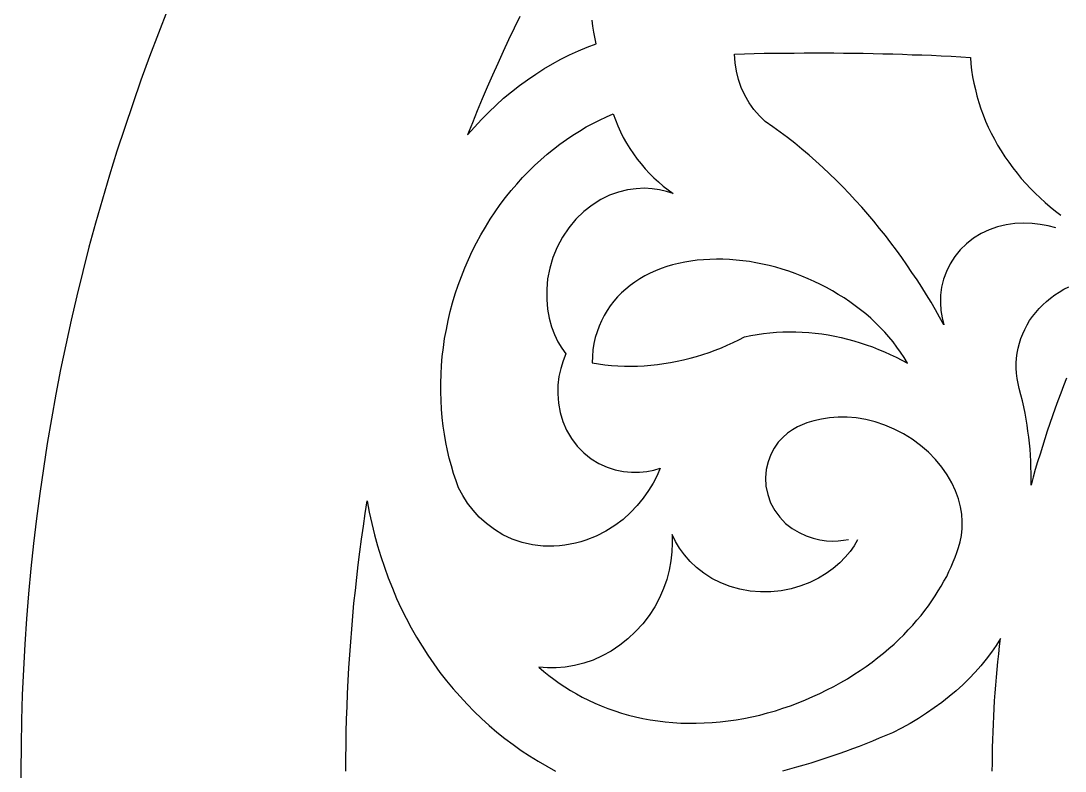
# Model space of a CAD drawing. Extents: x -1903 to -234, y -575 to 545.
# Drawn here: x -614.1 to -517.3, y 34.2 to 103.7 of the extents above; entities that cross this region are included whole.
import ezdxf

# ---------------------------------------------------------------- set-up
doc = ezdxf.new("R2010")
doc.units = 0
doc.layers.add('LAYER_1', color=18, linetype='CONTINUOUS')

msp = doc.modelspace()

# ---------------------------------------------------------------- linework, layer by layer
at = {"layer": 'LAYER_1'}
msp.add_lwpolyline([(-424.073, 224.183, 0.414214), (-614.073, 34.183, 0.414214), (-424.073, -155.817, 0.414214), (-234.073, 34.183, 0.414214)], format="xyb", close=True, dxfattribs=at)
for points in [[(-567.846, 104.135), (-568.374, 103.058), (-568.893, 101.976), (-569.387, 100.883), (-569.88, 99.79), (-570.374, 98.696), (-570.865, 97.602), (-571.324, 96.494), (-571.783, 95.385), (-572.242, 94.277), (-572.701, 93.168), (-572.054, 93.893), (-571.395, 94.594), (-570.722, 95.273), (-570.038, 95.928), (-569.342, 96.559), (-568.624, 97.159), (-567.883, 97.73), (-567.133, 98.274), (-566.374, 98.792), (-565.606, 99.284), (-564.831, 99.748), (-564.044, 100.184), (-563.234, 100.583), (-562.419, 100.955), (-561.598, 101.298), (-560.772, 101.612), (-560.994, 102.686), (-561.074, 103.249), (-561.153, 103.814)], [(-518.175, 84.545), (-518.881, 84.729), (-519.619, 84.868), (-520.385, 84.954), (-521.173, 84.98), (-521.975, 84.94), (-522.784, 84.828), (-523.581, 84.636), (-524.354, 84.361), (-525.097, 84.008), (-525.801, 83.579), (-526.455, 83.078), (-527.045, 82.513), (-527.547, 81.885), (-527.975, 81.214), (-528.324, 80.511), (-528.592, 79.788), (-528.77, 79.053), (-528.86, 78.316), (-528.879, 77.592), (-528.832, 76.888), (-528.724, 76.212), (-528.563, 75.568), (-528.948, 76.259), (-529.331, 76.954), (-529.745, 77.646), (-530.158, 78.344), (-530.6, 79.035), (-531.041, 79.732), (-531.512, 80.422), (-531.975, 81.113), (-532.461, 81.792), (-532.944, 82.476), (-533.457, 83.148), (-533.967, 83.825), (-534.505, 84.487), (-535.041, 85.153), (-535.604, 85.803), (-536.165, 86.457), (-536.751, 87.092), (-537.328, 87.728), (-537.928, 88.341), (-538.526, 88.958), (-539.147, 89.552), (-539.767, 90.148), (-540.408, 90.719), (-541.048, 91.293), (-541.708, 91.84), (-542.367, 92.388), (-543.045, 92.908), (-543.721, 93.429), (-544.414, 93.919), (-545.106, 94.411), (-545.65, 94.936), (-546.153, 95.518), (-546.608, 96.152), (-547.007, 96.833), (-547.332, 97.548), (-547.592, 98.296), (-547.783, 99.067), (-547.906, 99.852), (-547.96, 100.643), (-547.037, 100.675), (-546.117, 100.703), (-545.199, 100.727), (-544.272, 100.739), (-543.346, 100.746), (-542.423, 100.748), (-541.502, 100.759), (-540.584, 100.765), (-539.669, 100.766), (-538.756, 100.763), (-537.846, 100.754), (-536.939, 100.742), (-536.026, 100.732), (-535.112, 100.715), (-534.201, 100.694), (-533.293, 100.668), (-532.387, 100.637), (-531.485, 100.601), (-530.585, 100.574), (-529.688, 100.541), (-528.794, 100.503), (-527.895, 100.456), (-526.995, 100.402), (-526.099, 100.343), (-526.044, 99.748), (-525.987, 99.156), (-525.889, 98.559), (-525.783, 97.961), (-525.64, 97.365), (-525.495, 96.771), (-525.315, 96.182), (-525.132, 95.596), (-524.913, 95.018), (-524.693, 94.443), (-524.437, 93.878), (-524.178, 93.315), (-523.877, 92.761), (-523.575, 92.21), (-523.241, 91.675), (-522.905, 91.142), (-522.539, 90.628), (-522.171, 90.116), (-521.776, 89.625), (-521.379, 89.135), (-520.957, 88.668), (-520.533, 88.203), (-520.087, 87.761), (-519.64, 87.321), (-519.172, 86.906), (-518.704, 86.492), (-518.219, 86.103), (-517.733, 85.715)], [(-517.199, 70.612), (-517.462, 69.915), (-517.726, 69.217), (-517.989, 68.519), (-518.245, 67.819), (-518.487, 67.113), (-518.728, 66.408), (-518.97, 65.702), (-519.209, 64.996), (-519.428, 64.283), (-519.647, 63.57), (-519.866, 62.857), (-520.085, 62.144), (-520.284, 61.426), (-520.481, 60.706), (-520.476, 61.255), (-520.472, 61.805), (-520.49, 62.357), (-520.497, 62.908), (-520.532, 63.462), (-520.565, 64.018), (-520.626, 64.576), (-520.687, 65.137), (-520.771, 65.698), (-520.842, 66.258), (-520.939, 66.818), (-521.035, 67.382), (-521.158, 67.945), (-521.28, 68.511), (-521.428, 69.077), (-521.566, 69.642), (-521.682, 70.117), (-521.769, 70.592), (-521.827, 71.067), (-521.856, 71.54), (-521.857, 72.012), (-521.83, 72.479), (-521.775, 72.942), (-521.682, 73.395), (-521.563, 73.842), (-521.419, 74.281), (-521.251, 74.712), (-521.059, 75.134), (-520.844, 75.546), (-520.607, 75.947), (-520.335, 76.331), (-520.041, 76.701), (-519.728, 77.058), (-519.395, 77.4), (-519.042, 77.726), (-518.672, 78.036), (-518.283, 78.328), (-517.87, 78.599), (-517.437, 78.849), (-516.988, 79.079)], [(-536.543, 55.62), (-536.86, 55.081), (-537.24, 54.541), (-537.688, 54.006), (-538.207, 53.484), (-538.798, 52.981), (-539.461, 52.508), (-540.179, 52.071), (-540.961, 51.683), (-541.804, 51.354), (-542.697, 51.094), (-543.629, 50.91), (-544.586, 50.81), (-545.554, 50.799), (-546.516, 50.878), (-547.46, 51.048), (-548.369, 51.304), (-549.233, 51.642), (-550.041, 52.053), (-550.785, 52.528), (-551.461, 53.056), (-552.066, 53.626), (-552.598, 54.227), (-553.054, 54.847), (-553.431, 55.477), (-553.744, 56.109), (-553.725, 55.322), (-553.76, 54.509), (-553.841, 53.671), (-553.993, 52.819), (-554.22, 51.959), (-554.527, 51.099), (-554.899, 50.247), (-555.338, 49.412), (-555.856, 48.605), (-556.449, 47.836), (-557.112, 47.115), (-557.824, 46.45), (-558.578, 45.847), (-559.377, 45.315), (-560.208, 44.858), (-561.061, 44.479), (-561.925, 44.179), (-562.789, 43.959), (-563.643, 43.816), (-564.479, 43.746), (-565.291, 43.745), (-566.072, 43.808), (-565.622, 43.429), (-565.172, 43.052), (-564.682, 42.692), (-564.192, 42.334), (-563.672, 41.997), (-563.152, 41.663), (-562.603, 41.353), (-562.054, 41.044), (-561.476, 40.763), (-560.898, 40.484), (-560.293, 40.235), (-559.687, 39.988), (-559.056, 39.774), (-558.425, 39.562), (-557.769, 39.385), (-557.114, 39.209), (-556.436, 39.072), (-555.759, 38.936), (-555.062, 38.84), (-554.366, 38.744), (-553.654, 38.69), (-552.941, 38.637), (-552.217, 38.626), (-551.492, 38.616), (-550.759, 38.648), (-550.026, 38.681), (-549.289, 38.757), (-548.552, 38.831), (-547.815, 38.95), (-547.078, 39.066), (-546.346, 39.226), (-545.614, 39.383), (-544.892, 39.581), (-544.169, 39.777), (-543.461, 40.013), (-542.753, 40.246), (-542.063, 40.516), (-541.373, 40.783), (-540.706, 41.085), (-540.039, 41.383), (-539.391, 41.713), (-538.739, 42.039), (-538.116, 42.395), (-537.494, 42.746), (-536.904, 43.125), (-536.315, 43.499), (-535.76, 43.896), (-535.205, 44.29), (-534.686, 44.704), (-534.155, 45.113), (-533.662, 45.539), (-533.169, 45.962), (-532.715, 46.399), (-532.262, 46.832), (-531.849, 47.278), (-531.437, 47.72), (-531.049, 48.17), (-530.662, 48.616), (-530.314, 49.07), (-529.966, 49.521), (-529.658, 49.976), (-529.35, 50.429), (-529.077, 50.885), (-528.792, 51.336), (-528.544, 51.788), (-528.296, 52.239), (-528.083, 52.688), (-527.871, 53.136), (-527.692, 53.582), (-527.51, 54.026), (-527.349, 54.464), (-527.189, 54.901), (-527.035, 55.453), (-526.925, 56.04), (-526.866, 56.661), (-526.861, 57.314), (-526.905, 57.992), (-527.02, 58.697), (-527.211, 59.421), (-527.482, 60.16), (-527.833, 60.905), (-528.252, 61.643), (-528.753, 62.369), (-529.333, 63.072), (-529.987, 63.742), (-530.707, 64.369), (-531.483, 64.942), (-532.304, 65.454), (-533.158, 65.898), (-534.031, 66.267), (-534.915, 66.562), (-535.8, 66.78), (-536.675, 66.924), (-537.527, 66.995), (-538.349, 66.998), (-539.137, 66.94), (-539.886, 66.826), (-540.593, 66.664), (-541.257, 66.46), (-541.688, 66.299), (-542.132, 66.092), (-542.585, 65.831), (-543.038, 65.51), (-543.483, 65.123), (-543.899, 64.664), (-544.271, 64.131), (-544.593, 63.528), (-544.848, 62.86), (-545.02, 62.139), (-545.096, 61.379), (-545.046, 60.595), (-544.88, 59.814), (-544.604, 59.06), (-544.225, 58.353), (-543.756, 57.712), (-543.214, 57.151), (-542.614, 56.675), (-541.975, 56.289), (-541.324, 55.989), (-540.677, 55.771), (-540.045, 55.625), (-539.441, 55.544), (-538.869, 55.516), (-538.335, 55.532), (-537.84, 55.585), (-537.386, 55.666)], [(-583.98, 34.192), (-583.961, 35.39), (-583.942, 36.588), (-583.923, 37.786), (-583.904, 38.984), (-583.855, 40.181), (-583.798, 41.378), (-583.742, 42.575), (-583.685, 43.771), (-583.606, 44.967), (-583.512, 46.161), (-583.418, 47.356), (-583.323, 48.55), (-583.213, 49.743), (-583.082, 50.934), (-582.951, 52.125), (-582.819, 53.316), (-582.679, 54.506), (-582.51, 55.692), (-582.342, 56.878), (-582.173, 58.065), (-582.003, 59.251), (-581.791, 58.187), (-581.557, 57.136), (-581.304, 56.1), (-581.03, 55.078), (-580.736, 54.072), (-580.397, 53.079), (-580.035, 52.101), (-579.655, 51.141), (-579.256, 50.198), (-578.839, 49.273), (-578.391, 48.366), (-577.911, 47.476), (-577.413, 46.606), (-576.899, 45.755), (-576.368, 44.925), (-575.82, 44.115), (-575.244, 43.326), (-574.64, 42.558), (-574.021, 41.811), (-573.387, 41.086), (-572.738, 40.383), (-572.074, 39.703), (-571.395, 39.046), (-570.691, 38.411), (-569.965, 37.8), (-569.227, 37.212), (-568.475, 36.647), (-567.711, 36.107), (-566.934, 35.59), (-566.145, 35.097), (-565.344, 34.629), (-564.531, 34.184)], [(-524.077, 34.188), (-524.065, 34.914), (-524.053, 35.639), (-524.042, 36.364), (-524.03, 37.09), (-524.003, 37.815), (-523.968, 38.539), (-523.934, 39.264), (-523.899, 39.988), (-523.857, 40.713), (-523.8, 41.436), (-523.743, 42.159), (-523.686, 42.882), (-523.628, 43.605), (-523.548, 44.326), (-523.469, 45.047), (-523.389, 45.768), (-523.309, 46.489), (-523.712, 45.837), (-524.152, 45.198), (-524.626, 44.571), (-525.135, 43.958), (-525.665, 43.356), (-526.22, 42.768), (-526.809, 42.194), (-527.428, 41.634), (-528.079, 41.089), (-528.753, 40.559), (-529.445, 40.044), (-530.167, 39.547), (-530.916, 39.068), (-531.692, 38.607), (-532.495, 38.166), (-533.323, 37.745), (-533.936, 37.485), (-534.545, 37.223), (-535.163, 36.973), (-535.78, 36.72), (-536.407, 36.48), (-537.033, 36.238), (-537.667, 36.009), (-538.302, 35.778), (-538.944, 35.561), (-539.586, 35.341), (-540.235, 35.136), (-540.884, 34.929), (-541.54, 34.737), (-542.196, 34.542), (-542.858, 34.364), (-543.521, 34.183)]]:
    msp.add_lwpolyline(points, dxfattribs=at)
for points in [[(-554.83, 62.27), (-555.125, 61.58), (-555.483, 60.883), (-555.91, 60.184), (-556.408, 59.49), (-556.958, 58.807), (-557.582, 58.148), (-558.281, 57.523), (-559.051, 56.944), (-559.888, 56.422), (-560.784, 55.969), (-561.717, 55.593), (-562.201, 55.45), (-562.685, 55.306), (-563.183, 55.211), (-563.68, 55.115), (-564.183, 55.07), (-564.686, 55.025), (-565.188, 55.033), (-565.69, 55.041), (-566.676, 55.16), (-567.631, 55.381), (-568.544, 55.696), (-569.404, 56.099), (-570.205, 56.578), (-570.94, 57.124), (-571.602, 57.724), (-572.182, 58.364), (-572.692, 59.036), (-573.135, 59.729), (-573.513, 60.433), (-573.748, 61.105), (-573.982, 61.78), (-574.189, 62.484), (-574.386, 63.189), (-574.541, 63.919), (-574.696, 64.652), (-574.818, 65.41), (-574.94, 66.17), (-575.027, 66.953), (-575.113, 67.737), (-575.145, 68.537), (-575.171, 69.337), (-575.158, 70.152), (-575.145, 70.969), (-575.092, 71.797), (-575.038, 72.626), (-574.929, 73.457), (-574.809, 74.287), (-574.649, 75.119), (-574.489, 75.951), (-574.288, 76.78), (-574.087, 77.609), (-573.826, 78.423), (-573.559, 79.237), (-573.255, 80.037), (-572.95, 80.836), (-572.608, 81.618), (-572.265, 82.398), (-571.864, 83.148), (-571.463, 83.896), (-571.03, 84.618), (-570.598, 85.339), (-570.136, 86.028), (-569.671, 86.715), (-569.161, 87.36), (-568.651, 88.003), (-568.118, 88.61), (-567.587, 89.214), (-567.036, 89.779), (-566.486, 90.341), (-565.906, 90.857), (-565.321, 91.368), (-564.724, 91.837), (-564.128, 92.303), (-563.524, 92.726), (-562.921, 93.146), (-562.312, 93.524), (-561.7, 93.897), (-561.075, 94.223), (-560.45, 94.545), (-559.827, 94.827), (-559.205, 95.105), (-558.988, 94.546), (-558.771, 93.99), (-558.514, 93.452), (-558.257, 92.917), (-557.962, 92.406), (-557.663, 91.895), (-557.322, 91.409), (-556.98, 90.924), (-556.606, 90.471), (-556.231, 90.019), (-555.826, 89.601), (-555.421, 89.184), (-554.99, 88.803), (-554.559, 88.423), (-554.105, 88.08), (-553.65, 87.738), (-554.248, 87.928), (-554.891, 88.076), (-555.578, 88.174), (-556.307, 88.211), (-557.073, 88.178), (-557.872, 88.066), (-558.693, 87.866), (-559.522, 87.568), (-560.339, 87.164), (-561.142, 86.658), (-561.915, 86.05), (-562.643, 85.347), (-563.314, 84.559), (-563.89, 83.691), (-564.376, 82.764), (-564.772, 81.799), (-565.073, 80.816), (-565.272, 79.83), (-565.356, 78.854), (-565.353, 77.91), (-565.271, 77.011), (-565.119, 76.165), (-564.905, 75.38), (-564.63, 74.654), (-564.308, 73.992), (-563.955, 73.394), (-563.58, 72.858), (-563.837, 72.213), (-564.054, 71.515), (-564.221, 70.768), (-564.321, 69.977), (-564.332, 69.148), (-564.262, 68.298), (-564.104, 67.443), (-563.854, 66.599), (-563.51, 65.784), (-563.066, 65.015), (-562.526, 64.308), (-561.912, 63.68), (-561.237, 63.142), (-560.517, 62.7), (-559.767, 62.357), (-559.003, 62.11), (-558.241, 61.956), (-557.493, 61.888), (-556.771, 61.895), (-556.082, 61.967), (-555.434, 62.096)], [(-531.934, 72.01), (-532.238, 72.518), (-532.564, 73.015), (-532.907, 73.501), (-533.265, 73.973), (-533.643, 74.434), (-534.04, 74.884), (-534.455, 75.322), (-534.887, 75.749), (-535.336, 76.164), (-535.801, 76.566), (-536.281, 76.955), (-536.775, 77.332), (-537.283, 77.695), (-537.803, 78.044), (-538.335, 78.38), (-538.878, 78.701), (-539.431, 79.008), (-539.994, 79.299), (-540.565, 79.575), (-541.144, 79.835), (-541.73, 80.08), (-542.322, 80.307), (-542.92, 80.518), (-543.523, 80.712), (-544.129, 80.889), (-544.739, 81.047), (-545.35, 81.188), (-545.964, 81.31), (-546.577, 81.414), (-547.191, 81.498), (-547.804, 81.563), (-548.415, 81.609), (-549.023, 81.636), (-549.628, 81.642), (-550.228, 81.628), (-550.824, 81.594), (-551.413, 81.539), (-551.995, 81.463), (-552.57, 81.367), (-553.136, 81.25), (-553.693, 81.111), (-554.236, 80.951), (-554.761, 80.766), (-555.272, 80.561), (-555.771, 80.333), (-556.254, 80.085), (-556.723, 79.815), (-557.175, 79.523), (-557.609, 79.21), (-558.026, 78.877), (-558.423, 78.522), (-558.8, 78.146), (-559.147, 77.747), (-559.466, 77.325), (-559.761, 76.883), (-560.032, 76.42), (-560.277, 75.938), (-560.496, 75.436), (-560.688, 74.915), (-560.851, 74.375), (-560.981, 73.815), (-561.067, 73.234), (-561.12, 72.635), (-561.142, 72.018), (-560.551, 71.931), (-559.961, 71.843), (-559.361, 71.792), (-558.76, 71.74), (-558.153, 71.725), (-557.546, 71.71), (-556.935, 71.732), (-556.324, 71.752), (-555.713, 71.811), (-555.103, 71.867), (-554.496, 71.961), (-553.885, 72.051), (-553.277, 72.176), (-552.67, 72.299), (-552.072, 72.457), (-551.475, 72.612), (-550.89, 72.801), (-550.306, 72.987), (-549.739, 73.204), (-549.172, 73.419), (-548.624, 73.664), (-548.076, 73.906), (-547.55, 74.175), (-547.016, 74.439), (-546.435, 74.554), (-545.854, 74.666), (-545.263, 74.745), (-544.672, 74.822), (-544.075, 74.864), (-543.478, 74.904), (-542.876, 74.91), (-542.274, 74.914), (-541.671, 74.883), (-541.068, 74.851), (-540.466, 74.784), (-539.864, 74.716), (-539.266, 74.614), (-538.668, 74.511), (-538.076, 74.375), (-537.485, 74.238), (-536.902, 74.071), (-536.32, 73.902), (-535.748, 73.705), (-535.177, 73.507), (-534.62, 73.281), (-534.063, 73.056), (-533.522, 72.805), (-532.98, 72.555), (-532.457, 72.282)]]:
    msp.add_lwpolyline(points, close=True, dxfattribs=at)

doc.saveas('drawing.dxf')
